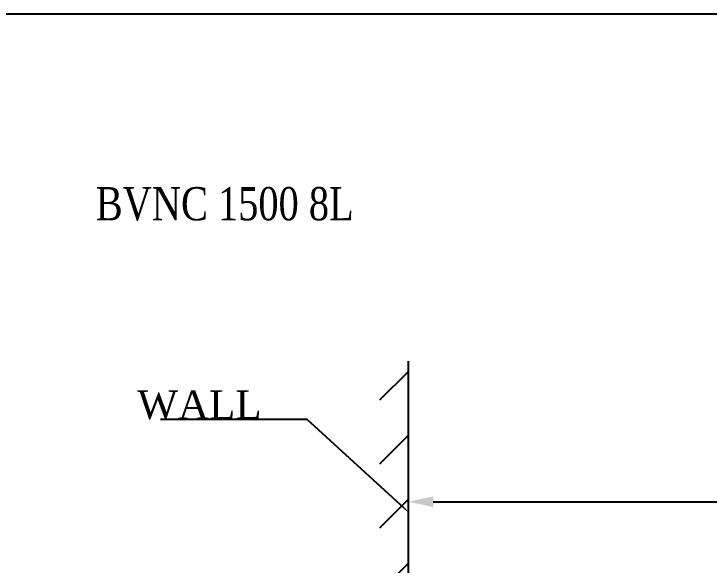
# Model space of a CAD drawing. Header units: millimetres. Extents: x 324 to 7054, y -67 to 2159.
# Drawn here: x 5769.7 to 6257.8, y 1771.8 to 2159 of the extents above; entities that cross this region are included whole.
import ezdxf
from ezdxf import colors
from ezdxf.entities.mleader import LeaderData, LeaderLine
from ezdxf.enums import TextEntityAlignment as Align
from ezdxf.math import Vec2, Vec3

# ---------------------------------------------------------------- set-up
doc = ezdxf.new("R2010")
doc.units = ezdxf.units.MM
doc.header["$LTSCALE"] = 153.67
doc.header["$PDMODE"] = 3
doc.header["$PDSIZE"] = 8
doc.layers.get('0').update_dxf_attribs({"linetype": 'CONTINUOUS'})
doc.layers.get('Defpoints').update_dxf_attribs({"linetype": 'CONTINUOUS'})
doc.styles.get("Standard").update_dxf_attribs({"font": 'times.ttf'})
doc.dimstyles.new('DIMSTYLE_1', dxfattribs={"dimtxt": 17.5, "dimasz": 17.5, "dimexe": 1.5, "dimexo": 1, "dimgap": 0.875, "dimtad": 1, "dimdsep": 46, "dimtxsty": 'Standard', "dimblk": '_FILLED', "dimblk1": '_FILLED', "dimblk2": '_FILLED', "dimcen": 0.09, "dimazin": 2, "dimtp": 0.01, "dimtm": 0.01, "dimtfac": 1, "dimtofl": 0, "dimtmove": 0, "dimatfit": 3, "dimldrblk": '_FILLED', "dimfxl": 1, "dimtolj": 1, "dimarcsym": 0})

# ---------------------------------------------------------------- blocks, each defined once
blk = doc.blocks.new('_FILLED')
at = {"color": 0, "linetype": 'ByBlock'}
blk.add_solid([(0, 0), (-1, 0.214), (-1, -0.214)], dxfattribs=at)
blk = doc.blocks.new('*D210')
at = {"color": 0, "linetype": 'ByBlock', "lineweight": -2}
for p, q in [((6046.66, 1676.98), (6046.66, 1817.81)), ((6064.16, 1816.31), (6703.16, 1816.31)), ((6720.66, 1646.98), (6720.66, 1817.81))]:
    blk.add_line(p, q, dxfattribs=at)
at = {"layer": 'Defpoints', "color": 0}
for p in [(6720.66, 1816.31), (6046.66, 1675.98), (6720.66, 1645.98)]:
    blk.add_point(p, dxfattribs=at)
at = {"color": 0, "linetype": 'ByBlock', "lineweight": -2, "xscale": 17.5, "yscale": 17.5, "zscale": 17.5, "rotation": 180}
blk.add_blockref('_FILLED', (6046.66, 1816.31), dxfattribs=at)
at = {"color": 0, "linetype": 'ByBlock', "lineweight": -2, "xscale": 17.5, "yscale": 17.5, "zscale": 17.5}
blk.add_blockref('_FILLED', (6720.66, 1816.31), dxfattribs=at)
at = {"color": 0, "insert": (6402.09, 1840.52), "char_height": 17.5, "attachment_point": 2, "line_spacing_factor": 0.9}
blk.add_mtext('\\A1;\\A1;675', dxfattribs=at)

msp = doc.modelspace()

# ---------------------------------------------------------------- hatches: boundary and pattern name
at = {"linetype": 'ByBlock'}
h = msp.add_hatch(dxfattribs=at)
h.set_pattern_fill('ANSI31', color=256, scale=10)
h.set_pattern_definition([(45, (4677.624, 0), (-22.45064, 22.45064), [])])
h.paths.add_polyline_path([(5928.26613, 1621.97699), (5928.26613, 1641.97699), (6026.65862, 1641.97699), (6026.65862, 1671.97699), (6026.65862, 1691.97699), (6026.65862, 1921.95399), (6046.65862, 1921.95399), (6046.65862, 1621.95399)])

# ---------------------------------------------------------------- linework, layer by layer
at = {"linetype": 'Continuous'}
msp.add_line((5588, 2159), (7054, 2159), dxfattribs=at)
at = {"linetype": 'ByBlock'}
msp.add_line((6046.65862, 1699), (6046.65862, 1915), dxfattribs=at)

# ---------------------------------------------------------------- texts
at = {"linetype": 'ByBlock', "width": 0.822422}
msp.add_text('BVNC 1500 8L', height=23.3333333, dxfattribs=at).set_placement((5827.23067, 2013.99336), (6008.26828, 2013.99336), align=Align.FIT)

# ---------------------------------------------------------------- dimensions: what is measured, and where the dimension line sits
at = {"linetype": 'ByBlock'}
dim = msp.add_linear_dim(base=(6720.65862, 1816.31484), p1=(6046.65862, 1675.97699), p2=(6720.65862, 1645.97699), text='\\A1;675', dimstyle='DIMSTYLE_1', override={"dimtxsty": 'Standard'}, dxfattribs=at)
dim.commit()
dim.dimension.update_dxf_attribs({"geometry": '*D210', "text_midpoint": (6402.08695, 1816.31484), "dimtype": 160})

# ---------------------------------------------------------------- leaders
ml = msp.add_multileader_mtext('Standard', dxfattribs=at)
ml.set_content('WALL')
ml.set_leader_properties(linetype='ByLayer')
ml.build(insert=Vec2(0, 0))
ml.multileader.update_dxf_attribs({"text_right_attachment_type": 6, "dogleg_length": 30})
ctx = ml.context
ctx.base_point, ctx.char_height, ctx.plane_origin = Vec3(5857.37008, 1884.2235), 20, Vec3(6046.65862, 1809)
ctx.right_attachment, ctx.text_align_type = 6, 2
notes = []
notes.append((ctx, [(0, (1, 1, 0), (5975.62387, 1874), (-1, 0), 30, [(0, [(6046.65862, 1809)], 0, [])])]))
ctx.mtext.insert, ctx.mtext.alignment, ctx.mtext.flow_direction = Vec3(5943.62387, 1894.44701), 3, 5
for ctx, leaders in notes:
    for number, flags, end, landing, length, lines in leaders:
        leader = LeaderData()
        leader.index, (leader.has_last_leader_line, leader.has_dogleg_vector, leader.attachment_direction) = number, flags
        leader.last_leader_point, leader.dogleg_vector, leader.dogleg_length = Vec3(end), Vec3(landing), length
        for number, points, colour, breaks in lines:
            line = LeaderLine()
            line.index, line.vertices, line.color, line.breaks = number, Vec3.list(points), colors.encode_raw_color(colour), breaks
            leader.lines.append(line)
        ctx.leaders.append(leader)

doc.saveas('drawing.dxf')
